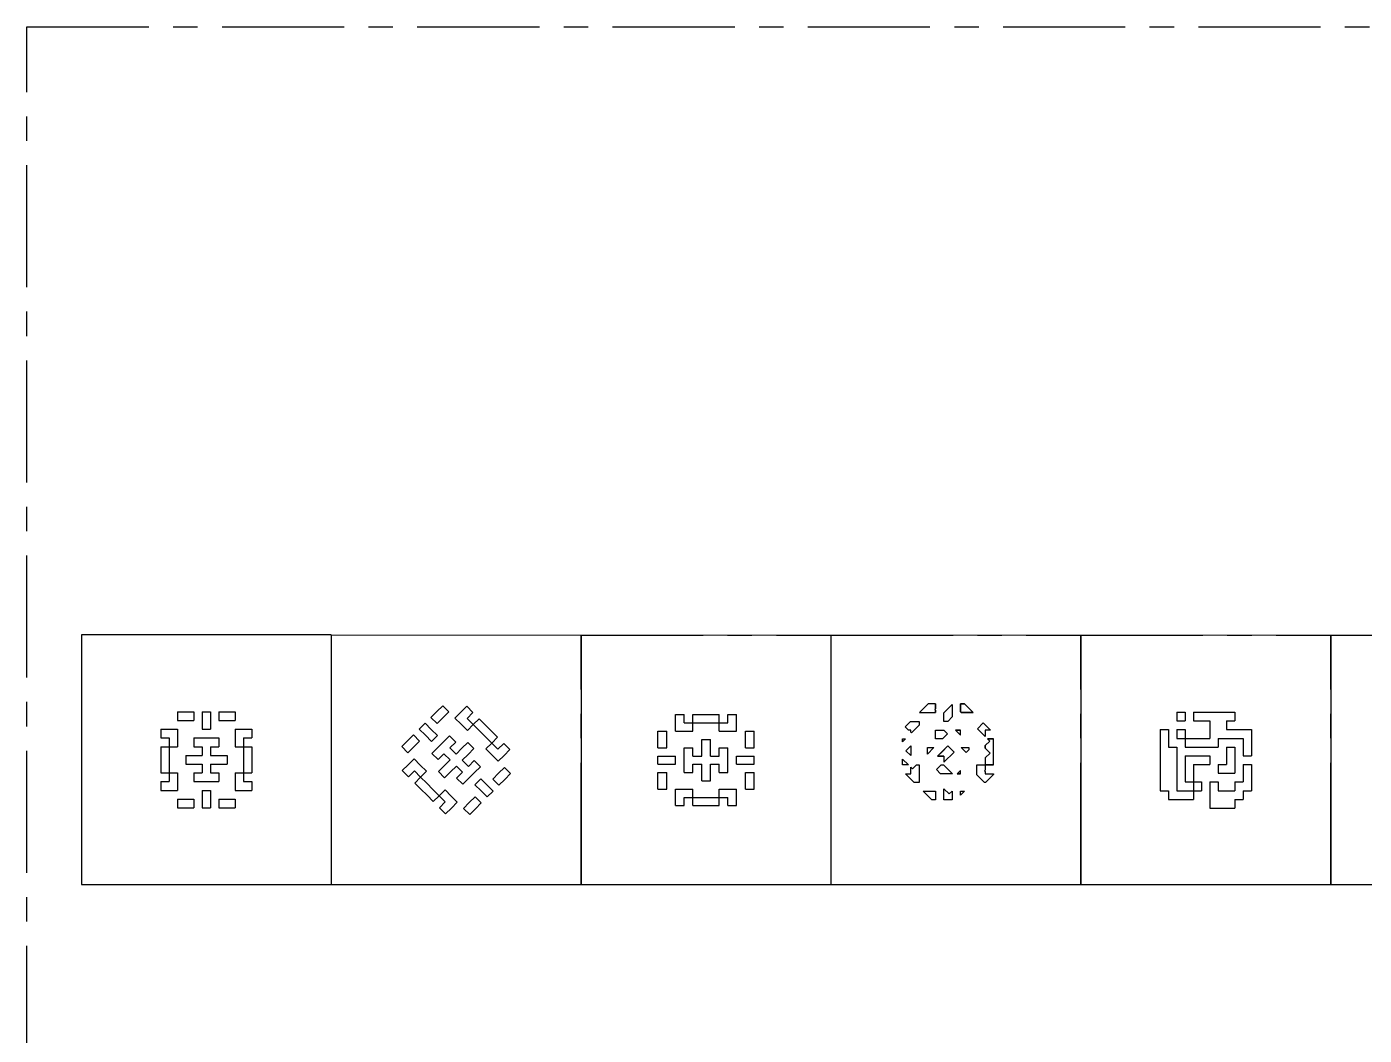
# Model space of a CAD drawing. Header units: millimetres. Extents: x -148 to 148, y -105 to 105.
# Drawn here: x -148.5 to -9.3, y 0 to 105 of the extents above; entities that cross this region are included whole.
import ezdxf

# ---------------------------------------------------------------- set-up
doc = ezdxf.new("R2010")
doc.units = ezdxf.units.MM
doc.linetypes.add('CENTERX2', pattern=[20.32, 12.7, -2.54, 2.54, -2.54])

msp = doc.modelspace()

# ---------------------------------------------------------------- linework, layer by layer
at = {"color": 7, "linetype": 'CENTERX2'}
for p, q in [((-148.5, -105), (-148.5, 105)), ((-148.5, 105), (148.5, 105)), ((-90.82, 41.64), (-64.82, 41.64)), ((-90.82, 15.68), (-90.82, 41.64)), ((-64.82, 41.64), (-38.82, 41.64)), ((-38.82, 41.64), (-12.82, 41.64)), ((-38.82, 15.68), (-38.82, 41.64)), ((-12.82, 41.64), (13.18, 41.64)), ((-12.82, 15.68), (-12.82, 41.64)), ((-64.82, 15.68), (-38.82, 15.68))]:
    msp.add_line(p, q, dxfattribs=at)
at = {"color": 7, "linetype": 'Continuous'}
for p, q in [((-124.92, 41.68), (-142.82, 41.68)), ((-142.82, 41.68), (-142.82, 15.68)), ((-116.82, 41.68), (-142.82, 41.68)), ((-116.82, 41.68), (137.5, 41.64)), ((-116.82, 41.68), (-116.82, 15.68)), ((-90.82, 41.68), (-90.82, 15.68)), ((-64.82, 41.68), (-64.82, 15.68)), ((-38.82, 41.68), (-38.82, 15.68)), ((-12.82, 41.68), (-12.82, 15.68)), ((-132.83, 33.68), (-132.83, 32.77)), ((-132.83, 33.68), (-131.97, 33.68)), ((-131.97, 33.68), (-131.11, 33.68)), ((-131.11, 33.68), (-131.11, 32.77)), ((-130.25, 33.68), (-129.39, 33.68)), ((-130.25, 33.68), (-130.25, 32.77)), ((-129.39, 33.68), (-129.39, 32.77)), ((-128.53, 33.68), (-128.53, 32.77)), ((-128.53, 33.68), (-127.67, 33.68)), ((-127.67, 33.68), (-126.8, 33.68)), ((-126.8, 33.68), (-126.8, 32.77)), ((-106.44, 33.1), (-105.83, 33.7)), ((-105.83, 33.7), (-105.22, 34.31)), ((-105.22, 34.31), (-104.58, 33.67)), ((-105.19, 33.06), (-104.58, 33.67)), ((-103.94, 33.03), (-103.33, 33.64)), ((-103.33, 33.64), (-102.72, 34.25)), ((-102.72, 34.25), (-102.08, 33.6)), ((-102.69, 32.99), (-102.08, 33.6)), ((-54.71, 34.5), (-55.62, 33.59)), ((-55.62, 33.59), (-54.71, 34.5)), ((-55.62, 33.59), (-54.33, 33.59)), ((-53.93, 34.5), (-54.71, 34.5)), ((-54.33, 33.59), (-53.93, 33.59)), ((-53.93, 34), (-54.01, 33.92)), ((-54.01, 33.92), (-53.93, 34)), ((-53.93, 33.84), (-54.01, 33.92)), ((-53.93, 34), (-53.93, 34.5)), ((-53.93, 34.5), (-53.93, 34)), ((-53.93, 33.59), (-53.93, 33.84)), ((-53.93, 33.84), (-53.93, 33.59)), ((-53.07, 33.57), (-52.21, 34.43)), ((-53.07, 33.57), (-52.21, 34.43)), ((-53.07, 32.68), (-53.07, 33.57)), ((-53.07, 32.68), (-53.07, 33.57)), ((-52.21, 34.43), (-52.21, 33.15)), ((-51.35, 34.5), (-51.35, 33.69)), ((-50.94, 34.5), (-51.35, 34.5)), ((-51.35, 34.5), (-50.94, 34.5)), ((-51.35, 33.69), (-51.35, 34.5)), ((-51.35, 33.69), (-51.25, 33.59)), ((-50.04, 33.59), (-51.25, 33.59)), ((-51.25, 33.59), (-50.04, 33.59)), ((-50.04, 33.59), (-50.94, 34.5)), ((-28.83, 33.64), (-28.83, 32.73)), ((-28.83, 33.64), (-27.97, 33.64)), ((-27.97, 33.64), (-27.97, 32.73)), ((-27.11, 33.64), (-27.11, 32.73)), ((-27.11, 33.64), (-26.25, 33.64)), ((-26.25, 33.64), (-25.39, 33.64)), ((-25.39, 33.64), (-24.53, 33.64)), ((-24.53, 33.64), (-23.67, 33.64)), ((-23.67, 33.64), (-22.8, 33.64)), ((-22.8, 33.64), (-22.8, 32.73)), ((-132.83, 32.77), (-131.97, 32.77)), ((-131.97, 32.77), (-131.11, 32.77)), ((-130.25, 32.77), (-130.25, 31.86)), ((-129.39, 32.77), (-129.39, 31.86)), ((-128.53, 32.77), (-127.67, 32.77)), ((-127.67, 32.77), (-126.8, 32.77)), ((-107.66, 31.88), (-107.05, 32.49)), ((-107.05, 32.49), (-106.41, 31.84)), ((-106.44, 33.1), (-105.8, 32.45)), ((-105.8, 32.45), (-105.19, 33.06)), ((-103.94, 33.03), (-103.29, 32.39)), ((-103.29, 32.39), (-102.65, 31.74)), ((-102.69, 32.99), (-102.04, 32.35)), ((-102.65, 31.74), (-102.04, 32.35)), ((-102.04, 32.35), (-101.43, 32.96)), ((-102.04, 32.35), (-101.4, 31.71)), ((-101.43, 32.96), (-100.79, 32.32)), ((-100.79, 32.32), (-100.15, 31.67)), ((-81, 32.52), (-81, 33.38)), ((-81, 33.38), (-80.09, 33.38)), ((-81, 31.66), (-81, 32.52)), ((-80.09, 32.52), (-80.09, 33.38)), ((-80.09, 32.52), (-79.18, 32.52)), ((-79.18, 32.52), (-79.18, 33.38)), ((-79.18, 33.38), (-78.27, 33.38)), ((-79.18, 32.52), (-78.27, 32.52)), ((-79.18, 31.66), (-79.18, 32.52)), ((-78.27, 33.38), (-77.36, 33.38)), ((-78.27, 32.52), (-77.36, 32.52)), ((-77.36, 33.38), (-76.45, 33.38)), ((-77.36, 32.52), (-76.45, 32.52)), ((-76.45, 32.52), (-76.45, 33.38)), ((-76.45, 32.52), (-75.55, 32.52)), ((-76.45, 31.66), (-76.45, 32.52)), ((-75.55, 32.52), (-75.55, 33.38)), ((-75.55, 33.38), (-74.64, 33.38)), ((-74.64, 32.52), (-74.64, 33.38)), ((-74.64, 31.66), (-74.64, 32.52)), ((-57.09, 32.12), (-56.53, 32.68)), ((-57.09, 32.12), (-56.53, 32.68)), ((-57.09, 32.12), (-56.53, 32.68)), ((-56.74, 31.77), (-57.09, 32.12)), ((-56.53, 32.68), (-55.65, 32.68)), ((-55.65, 32.27), (-56.44, 31.48)), ((-55.65, 32.68), (-55.65, 32.27)), ((-55.65, 32.68), (-55.65, 32.27)), ((-52.67, 32.68), (-53.07, 32.68)), ((-52.21, 33.15), (-52.67, 32.68)), ((-52.21, 33.15), (-52.67, 32.68)), ((-49.58, 31.92), (-48.97, 32.53)), ((-49.58, 31.92), (-48.97, 32.53)), ((-48.97, 32.53), (-48.22, 31.77)), ((-48.97, 32.53), (-48.22, 31.77)), ((-28.83, 32.73), (-27.97, 32.73)), ((-27.11, 32.73), (-26.25, 32.73)), ((-26.25, 32.73), (-25.39, 32.73)), ((-25.39, 32.73), (-25.39, 31.82)), ((-23.67, 32.73), (-23.67, 31.82)), ((-23.67, 32.73), (-22.8, 32.73)), ((-134.55, 31.86), (-133.69, 31.86)), ((-134.55, 31.86), (-134.55, 30.95)), ((-134.55, 30.95), (-133.69, 30.95)), ((-133.69, 31.86), (-132.83, 31.86)), ((-133.69, 30.95), (-133.69, 30.04)), ((-132.83, 31.86), (-132.83, 30.95)), ((-132.83, 30.95), (-132.83, 30.04)), ((-131.1, 30.95), (-131.1, 30.04)), ((-131.1, 30.95), (-130.24, 30.95)), ((-130.25, 31.86), (-129.39, 31.86)), ((-130.24, 30.95), (-129.38, 30.95)), ((-129.38, 30.95), (-128.52, 30.95)), ((-128.52, 30.95), (-128.52, 30.04)), ((-126.8, 31.86), (-126.8, 30.95)), ((-126.8, 31.86), (-125.94, 31.86)), ((-126.8, 30.95), (-126.8, 30.04)), ((-125.94, 31.86), (-125.08, 31.86)), ((-125.94, 30.95), (-125.94, 30.04)), ((-125.94, 30.95), (-125.08, 30.95)), ((-125.08, 31.86), (-125.08, 30.95)), ((-109.48, 30.05), (-108.88, 30.66)), ((-108.88, 30.66), (-108.27, 31.27)), ((-108.27, 31.27), (-107.62, 30.63)), ((-108.23, 30.02), (-107.62, 30.63)), ((-107.66, 31.88), (-107.01, 31.24)), ((-107.01, 31.24), (-106.37, 30.59)), ((-106.41, 31.84), (-105.76, 31.2)), ((-106.37, 30.59), (-105.76, 31.2)), ((-105.12, 30.56), (-104.51, 31.17)), ((-104.51, 31.17), (-103.87, 30.52)), ((-101.4, 31.71), (-100.76, 31.07)), ((-100.76, 31.07), (-100.11, 30.42)), ((-100.15, 31.67), (-99.51, 31.03)), ((-100.11, 30.42), (-99.51, 31.03)), ((-82.82, 30.79), (-82.82, 31.66)), ((-82.82, 31.66), (-81.91, 31.66)), ((-82.82, 29.93), (-82.82, 30.79)), ((-81.91, 30.79), (-81.91, 31.66)), ((-81.91, 29.93), (-81.91, 30.79)), ((-81, 31.66), (-80.09, 31.66)), ((-80.09, 31.66), (-79.18, 31.66)), ((-78.27, 29.93), (-78.27, 30.79)), ((-78.27, 30.79), (-77.36, 30.79)), ((-77.36, 29.93), (-77.36, 30.79)), ((-76.45, 31.66), (-75.55, 31.66)), ((-75.55, 31.66), (-74.64, 31.66)), ((-73.73, 30.79), (-73.73, 31.66)), ((-73.73, 31.66), (-72.82, 31.66)), ((-73.73, 29.93), (-73.73, 30.79)), ((-72.82, 30.79), (-72.82, 31.66)), ((-72.82, 29.93), (-72.82, 30.79)), ((-57.37, 30.55), (-57.37, 30.86)), ((-57.06, 30.86), (-57.37, 30.55)), ((-57.37, 30.86), (-57.06, 30.86)), ((-57.37, 30.86), (-57.06, 30.86)), ((-57.37, 30.55), (-57.37, 30.86)), ((-56.51, 31.77), (-56.74, 31.77)), ((-56.51, 31.77), (-56.74, 31.77)), ((-56.51, 31.55), (-56.51, 31.77)), ((-56.44, 31.48), (-56.51, 31.55)), ((-56.44, 31.48), (-56.51, 31.55)), ((-53.93, 31.77), (-53.09, 31.77)), ((-53.93, 31.77), (-53.09, 31.77)), ((-53.93, 30.86), (-53.93, 31.77)), ((-53.93, 30.86), (-53.93, 31.77)), ((-53.2, 30.86), (-53.93, 30.86)), ((-52.69, 31.38), (-53.2, 30.86)), ((-52.69, 31.38), (-53.2, 30.86)), ((-53.09, 31.77), (-52.69, 31.38)), ((-51.35, 31.25), (-51.87, 31.77)), ((-51.35, 31.77), (-51.87, 31.77)), ((-51.87, 31.77), (-51.35, 31.25)), ((-51.87, 31.77), (-51.35, 31.77)), ((-51.35, 31.25), (-51.35, 31.77)), ((-48.76, 31.11), (-49.58, 31.92)), ((-48.22, 31.77), (-48.76, 31.77)), ((-48.76, 31.77), (-48.76, 31.11)), ((-48.76, 31.77), (-48.76, 31.11)), ((-48.29, 30.63), (-48.76, 30.16)), ((-48.06, 30.86), (-48.52, 30.86)), ((-48.29, 30.63), (-48.52, 30.86)), ((-48.52, 30.86), (-47.9, 30.86)), ((-48.52, 30.86), (-48.29, 30.63)), ((-47.9, 30.86), (-48.06, 30.86)), ((-47.9, 28.14), (-47.9, 30.86)), ((-30.55, 31.82), (-29.69, 31.82)), ((-30.55, 31.82), (-30.55, 30.91)), ((-30.55, 30.91), (-30.55, 30.01)), ((-29.69, 31.82), (-29.69, 30.91)), ((-29.69, 30.91), (-29.69, 30.01)), ((-28.83, 31.82), (-27.97, 31.82)), ((-28.83, 31.82), (-28.83, 30.91)), ((-28.83, 30.91), (-27.97, 30.91)), ((-27.97, 31.82), (-27.97, 30.91)), ((-27.97, 30.91), (-27.11, 30.91)), ((-27.97, 30.91), (-27.97, 30.01)), ((-27.11, 30.91), (-26.25, 30.91)), ((-26.25, 30.91), (-25.39, 30.91)), ((-25.39, 31.82), (-25.39, 30.91)), ((-24.53, 30.91), (-23.67, 30.91)), ((-24.53, 30.91), (-24.53, 30.01)), ((-23.67, 31.82), (-22.8, 31.82)), ((-23.67, 30.91), (-22.8, 30.91)), ((-22.8, 31.82), (-21.94, 31.82)), ((-22.8, 30.91), (-21.94, 30.91)), ((-21.94, 31.82), (-21.08, 31.82)), ((-21.94, 30.91), (-21.94, 30.01)), ((-21.08, 31.82), (-21.08, 30.91)), ((-21.08, 30.91), (-21.08, 30.01)), ((-134.55, 30.04), (-133.69, 30.04)), ((-134.55, 30.04), (-134.55, 29.13)), ((-133.69, 30.04), (-133.69, 29.13)), ((-133.69, 30.04), (-132.83, 30.04)), ((-131.1, 30.04), (-130.24, 30.04)), ((-130.24, 30.04), (-130.24, 29.13)), ((-129.38, 30.04), (-128.52, 30.04)), ((-129.38, 30.04), (-129.38, 29.13)), ((-126.8, 30.04), (-125.94, 30.04)), ((-125.94, 30.04), (-125.08, 30.04)), ((-125.94, 30.04), (-125.94, 29.13)), ((-125.08, 30.04), (-125.08, 29.13)), ((-109.48, 30.05), (-108.84, 29.41)), ((-108.84, 29.41), (-108.23, 30.02)), ((-106.34, 29.34), (-105.73, 29.95)), ((-106.34, 29.34), (-105.7, 28.7)), ((-105.73, 29.95), (-105.12, 30.56)), ((-105.7, 28.7), (-105.09, 29.31)), ((-105.09, 29.31), (-104.44, 28.66)), ((-104.48, 29.92), (-103.87, 30.52)), ((-104.48, 29.92), (-103.83, 29.27)), ((-103.83, 29.27), (-103.23, 29.88)), ((-103.23, 29.88), (-102.62, 30.49)), ((-103.19, 28.63), (-102.58, 29.24)), ((-102.62, 30.49), (-101.97, 29.85)), ((-102.58, 29.24), (-101.97, 29.85)), ((-100.72, 29.81), (-100.11, 30.42)), ((-100.72, 29.81), (-100.08, 29.17)), ((-100.11, 30.42), (-99.47, 29.78)), ((-99.47, 29.78), (-98.86, 30.39)), ((-98.86, 30.39), (-98.22, 29.75)), ((-98.83, 29.14), (-98.22, 29.75)), ((-82.82, 29.93), (-81.91, 29.93)), ((-80.09, 29.93), (-79.18, 29.93)), ((-80.09, 29.07), (-80.09, 29.93)), ((-79.18, 29.07), (-79.18, 29.93)), ((-78.27, 29.07), (-78.27, 29.93)), ((-77.36, 29.07), (-77.36, 29.93)), ((-76.45, 29.93), (-75.55, 29.93)), ((-76.45, 29.07), (-76.45, 29.93)), ((-75.55, 29.07), (-75.55, 29.93)), ((-73.73, 29.93), (-72.82, 29.93)), ((-57.02, 29.62), (-56.51, 30.13)), ((-57.02, 29.62), (-56.53, 30.11)), ((-56.51, 29.11), (-57.02, 29.62)), ((-56.51, 30.13), (-56.51, 29.11)), ((-56.51, 30.13), (-56.51, 29.11)), ((-54.79, 29.28), (-54.79, 29.96)), ((-54.79, 29.96), (-54.11, 29.96)), ((-54.11, 29.96), (-54.79, 29.28)), ((-54.79, 29.96), (-54.11, 29.96)), ((-54.79, 29.28), (-54.79, 29.96)), ((-53.74, 29.05), (-52.66, 30.13)), ((-53.26, 29.52), (-53.74, 29.05)), ((-52.66, 30.13), (-53.26, 29.52)), ((-52.01, 29.48), (-53.07, 28.42)), ((-53.07, 28.42), (-52.01, 29.48)), ((-52.01, 29.48), (-52.66, 30.13)), ((-50.76, 29.45), (-51.27, 29.96)), ((-51.27, 29.96), (-50.49, 29.96)), ((-51.27, 29.96), (-50.49, 29.96)), ((-51.27, 29.96), (-50.49, 29.96)), ((-50.49, 29.73), (-50.76, 29.45)), ((-50.49, 29.73), (-50.76, 29.45)), ((-50.49, 29.96), (-50.49, 29.73)), ((-48.76, 30.16), (-48.76, 29.89)), ((-48.76, 29.89), (-48.76, 30.16)), ((-48.76, 29.89), (-48.26, 29.38)), ((-48.26, 29.38), (-48.76, 28.87)), ((-48.76, 28.87), (-48.26, 29.38)), ((-30.55, 30.01), (-30.55, 29.1)), ((-29.69, 30.01), (-28.83, 30.01)), ((-28.83, 30.01), (-28.83, 29.1)), ((-27.97, 30.01), (-27.11, 30.01)), ((-27.11, 30.01), (-26.25, 30.01)), ((-26.25, 30.01), (-25.39, 30.01)), ((-25.39, 30.01), (-24.53, 30.01)), ((-23.67, 30.01), (-22.8, 30.01)), ((-23.67, 30.01), (-23.67, 29.1)), ((-22.8, 30.01), (-22.8, 29.1)), ((-21.94, 30.01), (-21.94, 29.1)), ((-21.08, 30.01), (-21.08, 29.1)), ((-134.55, 29.13), (-134.55, 28.23)), ((-134.55, 28.23), (-134.55, 27.32)), ((-133.69, 29.13), (-133.69, 28.23)), ((-133.69, 28.23), (-133.69, 27.32)), ((-131.96, 29.13), (-131.1, 29.13)), ((-131.96, 29.13), (-131.96, 28.23)), ((-131.96, 28.23), (-131.1, 28.23)), ((-131.1, 29.13), (-130.24, 29.13)), ((-131.1, 28.23), (-130.24, 28.23)), ((-130.24, 28.23), (-130.24, 27.32)), ((-129.38, 29.13), (-128.52, 29.13)), ((-129.38, 28.23), (-128.52, 28.23)), ((-129.38, 28.23), (-129.38, 27.32)), ((-128.52, 29.13), (-127.66, 29.13)), ((-128.52, 28.23), (-127.66, 28.23)), ((-127.66, 29.13), (-127.66, 28.23)), ((-125.94, 29.13), (-125.94, 28.23)), ((-125.94, 28.23), (-125.94, 27.32)), ((-125.09, 29.13), (-125.08, 29.13)), ((-125.09, 29.13), (-125.08, 29.13)), ((-125.08, 29.13), (-125.08, 28.23)), ((-125.08, 28.23), (-125.08, 27.32)), ((-109.42, 27.55), (-108.81, 28.16)), ((-108.81, 28.16), (-108.2, 28.77)), ((-108.2, 28.77), (-107.56, 28.12)), ((-107.56, 28.12), (-106.91, 27.48)), ((-105.66, 27.45), (-105.05, 28.06)), ((-105.05, 28.06), (-104.44, 28.66)), ((-104.41, 27.41), (-103.8, 28.02)), ((-103.8, 28.02), (-103.16, 27.38)), ((-103.19, 28.63), (-102.55, 27.99)), ((-102.55, 27.99), (-101.94, 28.6)), ((-101.94, 28.6), (-101.3, 27.95)), ((-101.91, 27.34), (-101.3, 27.95)), ((-100.08, 29.17), (-99.44, 28.53)), ((-99.44, 28.53), (-98.83, 29.14)), ((-99.4, 27.28), (-98.79, 27.89)), ((-98.79, 27.89), (-98.15, 27.24)), ((-82.82, 28.21), (-82.82, 29.07)), ((-82.82, 29.07), (-81.91, 29.07)), ((-82.82, 28.21), (-81.91, 28.21)), ((-81.91, 29.07), (-81, 29.07)), ((-81.91, 28.21), (-81, 28.21)), ((-81, 28.21), (-81, 29.07)), ((-80.09, 28.21), (-80.09, 29.07)), ((-80.09, 27.35), (-80.09, 28.21)), ((-79.18, 29.07), (-78.27, 29.07)), ((-79.18, 28.21), (-78.27, 28.21)), ((-79.18, 27.35), (-79.18, 28.21)), ((-78.27, 27.35), (-78.27, 28.21)), ((-77.36, 29.07), (-76.45, 29.07)), ((-77.36, 28.21), (-76.45, 28.21)), ((-77.36, 27.35), (-77.36, 28.21)), ((-76.45, 27.35), (-76.45, 28.21)), ((-75.55, 28.21), (-75.55, 29.07)), ((-75.55, 27.35), (-75.55, 28.21)), ((-74.64, 29.07), (-73.73, 29.07)), ((-74.64, 28.21), (-74.64, 29.07)), ((-74.64, 28.21), (-73.73, 28.21)), ((-73.73, 29.07), (-72.82, 29.07)), ((-73.73, 28.21), (-72.82, 28.21)), ((-72.82, 28.21), (-72.82, 29.07)), ((-57.37, 28.14), (-57.37, 28.76)), ((-57.37, 28.76), (-56.75, 28.14)), ((-57.37, 28.76), (-56.75, 28.14)), ((-57.37, 28.14), (-57.37, 28.76)), ((-56.75, 28.14), (-57.37, 28.14)), ((-56.51, 27.23), (-56.51, 27.9)), ((-56.51, 27.9), (-56.34, 27.73)), ((-56.51, 27.9), (-56.34, 27.73)), ((-56.51, 27.9), (-56.34, 27.73)), ((-56.34, 27.73), (-55.93, 28.14)), ((-55.93, 28.14), (-55.65, 28.14)), ((-55.93, 28.14), (-55.65, 28.14)), ((-55.65, 28.14), (-55.65, 26.32)), ((-53.84, 27.66), (-53.36, 28.14)), ((-53.84, 27.66), (-53.36, 28.14)), ((-53.74, 29.05), (-53.07, 29.05)), ((-53.07, 29.05), (-53.74, 29.05)), ((-53.36, 28.14), (-53.1, 28.14)), ((-53.36, 28.14), (-53.1, 28.14)), ((-53.1, 28.14), (-52.19, 27.23)), ((-53.07, 29.05), (-53.07, 28.42)), ((-49.63, 27.1), (-49.63, 28.14)), ((-49.63, 27.1), (-49.63, 28.14)), ((-49.63, 28.14), (-48.76, 28.14)), ((-49.63, 28.14), (-49.45, 28.14)), ((-49.45, 28.14), (-48.76, 28.14)), ((-48.76, 28.87), (-48.76, 28.14)), ((-48.76, 28.14), (-48.76, 27.59)), ((-47.9, 28.14), (-48.76, 28.14)), ((-48.76, 28.14), (-47.9, 28.14)), ((-30.55, 29.1), (-30.55, 28.19)), ((-30.55, 28.19), (-30.55, 27.28)), ((-28.83, 29.1), (-28.83, 28.19)), ((-28.83, 28.19), (-28.83, 27.28)), ((-27.97, 29.1), (-27.97, 28.19)), ((-27.97, 29.1), (-27.11, 29.1)), ((-27.97, 28.19), (-27.97, 27.28)), ((-27.11, 29.1), (-26.25, 29.1)), ((-27.11, 28.19), (-27.11, 27.28)), ((-27.11, 28.19), (-26.25, 28.19)), ((-26.25, 29.1), (-25.39, 29.1)), ((-26.25, 28.19), (-25.39, 28.19)), ((-25.39, 29.1), (-25.39, 28.19)), ((-24.53, 28.19), (-23.67, 28.19)), ((-24.53, 28.19), (-24.53, 27.28)), ((-23.67, 29.1), (-23.67, 28.19)), ((-22.8, 29.1), (-22.8, 28.19)), ((-22.8, 28.19), (-22.8, 27.28)), ((-21.94, 29.1), (-21.08, 29.1)), ((-21.94, 28.19), (-21.08, 28.19)), ((-21.94, 28.19), (-21.94, 27.28)), ((-21.08, 28.19), (-21.08, 27.28)), ((-134.55, 27.32), (-133.69, 27.32)), ((-133.69, 27.32), (-133.69, 26.41)), ((-133.69, 27.32), (-132.83, 27.32)), ((-132.83, 27.32), (-132.83, 26.41)), ((-131.1, 27.32), (-130.24, 27.32)), ((-131.1, 27.32), (-131.1, 26.41)), ((-129.38, 27.32), (-128.52, 27.32)), ((-128.52, 27.32), (-128.52, 26.41)), ((-126.8, 27.32), (-126.8, 26.41)), ((-126.8, 27.32), (-125.94, 27.32)), ((-125.94, 27.32), (-125.94, 26.41)), ((-125.94, 27.32), (-125.08, 27.32)), ((-109.42, 27.55), (-108.77, 26.91)), ((-108.77, 26.91), (-108.16, 27.52)), ((-108.16, 27.52), (-107.52, 26.87)), ((-108.13, 26.26), (-107.52, 26.87)), ((-107.52, 26.87), (-106.91, 27.48)), ((-107.52, 26.87), (-106.88, 26.23)), ((-105.66, 27.45), (-105.02, 26.8)), ((-105.02, 26.8), (-104.41, 27.41)), ((-103.77, 26.77), (-103.16, 27.38)), ((-103.77, 26.77), (-103.12, 26.13)), ((-103.12, 26.13), (-102.52, 26.74)), ((-102.52, 26.74), (-101.91, 27.34)), ((-101.87, 26.09), (-101.26, 26.7)), ((-101.26, 26.7), (-100.62, 26.06)), ((-100.01, 26.67), (-99.4, 27.28)), ((-100.01, 26.67), (-99.37, 26.03)), ((-99.37, 26.03), (-98.76, 26.63)), ((-98.76, 26.63), (-98.15, 27.24)), ((-82.82, 26.49), (-82.82, 27.35)), ((-82.82, 27.35), (-81.91, 27.35)), ((-82.82, 25.63), (-82.82, 26.49)), ((-81.91, 26.49), (-81.91, 27.35)), ((-81.91, 25.63), (-81.91, 26.49)), ((-80.09, 27.35), (-79.18, 27.35)), ((-78.27, 26.49), (-78.27, 27.35)), ((-78.27, 26.49), (-77.36, 26.49)), ((-77.36, 26.49), (-77.36, 27.35)), ((-76.45, 27.35), (-75.55, 27.35)), ((-73.73, 26.49), (-73.73, 27.35)), ((-73.73, 27.35), (-72.82, 27.35)), ((-73.73, 25.63), (-73.73, 26.49)), ((-72.82, 26.49), (-72.82, 27.35)), ((-72.82, 25.63), (-72.82, 26.49)), ((-56.15, 26.32), (-57.06, 27.23)), ((-57.06, 27.23), (-56.51, 27.23)), ((-57.06, 27.23), (-56.51, 27.23)), ((-53.41, 27.23), (-53.84, 27.66)), ((-52.19, 27.23), (-53.41, 27.23)), ((-52.19, 27.23), (-53.41, 27.23)), ((-51.7, 27.23), (-51.35, 27.58)), ((-51.35, 27.58), (-51.7, 27.23)), ((-51.35, 27.23), (-51.7, 27.23)), ((-51.7, 27.23), (-51.35, 27.23)), ((-51.35, 27.23), (-51.35, 27.58)), ((-48.85, 26.32), (-49.63, 27.1)), ((-48.76, 27.59), (-48.83, 27.52)), ((-48.76, 27.59), (-48.83, 27.52)), ((-48.83, 27.52), (-48.76, 27.45)), ((-48.76, 27.45), (-48.76, 27.23)), ((-48.76, 27.45), (-48.76, 27.23)), ((-48.76, 27.23), (-47.9, 27.23)), ((-47.9, 27.16), (-48.75, 26.32)), ((-47.9, 27.23), (-47.9, 27.16)), ((-47.9, 27.23), (-47.9, 27.16)), ((-30.55, 27.28), (-30.55, 26.37)), ((-28.83, 27.28), (-28.83, 26.37)), ((-27.97, 27.28), (-27.97, 26.37)), ((-27.11, 27.28), (-27.11, 26.37)), ((-24.53, 27.28), (-23.67, 27.28)), ((-23.67, 27.28), (-22.8, 27.28)), ((-21.94, 27.28), (-21.94, 26.37)), ((-21.08, 27.28), (-21.08, 26.37)), ((-134.55, 26.41), (-133.69, 26.41)), ((-134.55, 26.41), (-134.55, 25.5)), ((-134.55, 25.5), (-133.69, 25.5)), ((-133.69, 25.5), (-132.83, 25.5)), ((-132.83, 26.41), (-132.83, 25.5)), ((-131.1, 26.41), (-130.24, 26.41)), ((-130.25, 25.5), (-130.25, 24.59)), ((-130.25, 25.5), (-129.39, 25.5)), ((-130.24, 26.41), (-129.38, 26.41)), ((-129.39, 25.5), (-129.39, 24.59)), ((-129.38, 26.41), (-128.52, 26.41)), ((-126.8, 26.41), (-126.8, 25.5)), ((-126.8, 25.5), (-125.94, 25.5)), ((-125.94, 26.41), (-125.08, 26.41)), ((-125.94, 25.5), (-125.08, 25.5)), ((-125.08, 26.41), (-125.08, 25.5)), ((-108.13, 26.26), (-107.49, 25.62)), ((-107.49, 25.62), (-106.84, 24.98)), ((-106.88, 26.23), (-106.24, 25.59)), ((-106.24, 25.59), (-105.59, 24.94)), ((-105.59, 24.94), (-104.98, 25.55)), ((-104.98, 25.55), (-104.34, 24.91)), ((-101.87, 26.09), (-101.23, 25.45)), ((-101.23, 25.45), (-100.59, 24.81)), ((-100.62, 26.06), (-99.98, 25.42)), ((-100.59, 24.81), (-99.98, 25.42)), ((-82.82, 25.63), (-81.91, 25.63)), ((-81, 25.63), (-80.09, 25.63)), ((-81, 24.77), (-81, 25.63)), ((-80.09, 25.63), (-79.18, 25.63)), ((-79.18, 24.77), (-79.18, 25.63)), ((-76.45, 24.77), (-76.45, 25.63)), ((-76.45, 25.63), (-75.55, 25.63)), ((-75.55, 25.63), (-74.64, 25.63)), ((-74.64, 24.77), (-74.64, 25.63)), ((-73.73, 25.63), (-72.82, 25.63)), ((-55.65, 26.32), (-56.15, 26.32)), ((-55.65, 26.32), (-56.15, 26.32)), ((-54.33, 24.5), (-55.24, 25.41)), ((-55.24, 25.41), (-54.03, 25.41)), ((-55.24, 25.41), (-53.93, 25.41)), ((-55.24, 25.41), (-53.93, 25.41)), ((-54.03, 25.41), (-53.93, 25.41)), ((-53.93, 25.41), (-53.93, 25.31)), ((-53.93, 25.31), (-53.93, 24.5)), ((-53.07, 25.67), (-52.52, 25.12)), ((-53.07, 24.5), (-53.07, 25.67)), ((-53.07, 25.67), (-52.52, 25.12)), ((-53.07, 24.5), (-53.07, 25.67)), ((-52.52, 25.12), (-52.21, 25.43)), ((-52.21, 25.43), (-52.21, 24.5)), ((-52.21, 25.43), (-52.21, 24.5)), ((-51.35, 25.01), (-51.35, 25.41)), ((-51.35, 25.01), (-51.35, 25.41)), ((-51.35, 25.41), (-50.94, 25.41)), ((-51.35, 25.41), (-50.94, 25.41)), ((-50.94, 25.41), (-51.35, 25.01)), ((-48.75, 26.32), (-48.85, 26.32)), ((-48.75, 26.32), (-48.85, 26.32)), ((-30.55, 26.37), (-30.55, 25.46)), ((-30.55, 25.46), (-29.69, 25.46)), ((-29.69, 25.46), (-29.69, 24.55)), ((-28.83, 26.37), (-28.83, 25.46)), ((-28.83, 25.46), (-27.97, 25.46)), ((-27.97, 26.37), (-27.11, 26.37)), ((-27.97, 25.46), (-27.11, 25.46)), ((-27.11, 26.37), (-26.25, 26.37)), ((-27.11, 26.37), (-27.11, 25.46)), ((-27.11, 25.46), (-26.25, 25.46)), ((-27.11, 25.46), (-27.11, 24.55)), ((-26.25, 26.37), (-26.25, 25.46)), ((-25.39, 26.37), (-24.53, 26.37)), ((-25.39, 26.37), (-25.39, 25.46)), ((-25.39, 25.46), (-25.39, 24.55)), ((-24.53, 26.37), (-24.53, 25.46)), ((-24.53, 25.46), (-23.67, 25.46)), ((-23.67, 25.46), (-22.8, 25.46)), ((-22.8, 26.37), (-22.8, 25.46)), ((-22.8, 26.37), (-21.94, 26.37)), ((-21.94, 25.46), (-21.94, 24.55)), ((-21.94, 25.46), (-21.08, 25.46)), ((-21.08, 26.37), (-21.08, 25.46)), ((-132.83, 24.59), (-132.83, 23.68)), ((-132.83, 24.59), (-131.97, 24.59)), ((-132.83, 23.68), (-131.97, 23.68)), ((-131.97, 24.59), (-131.11, 24.59)), ((-131.97, 23.68), (-131.11, 23.68)), ((-131.11, 24.59), (-131.11, 23.68)), ((-130.25, 24.59), (-130.25, 23.68)), ((-130.25, 23.68), (-129.39, 23.68)), ((-129.39, 24.59), (-129.39, 23.68)), ((-128.53, 24.59), (-127.67, 24.59)), ((-128.53, 24.59), (-128.53, 23.68)), ((-128.53, 23.68), (-127.67, 23.68)), ((-127.67, 24.59), (-126.8, 24.59)), ((-127.67, 23.68), (-126.8, 23.68)), ((-126.8, 24.59), (-126.8, 23.68)), ((-106.84, 24.98), (-106.2, 24.34)), ((-106.2, 24.34), (-105.59, 24.94)), ((-105.59, 24.94), (-104.95, 24.3)), ((-105.56, 23.69), (-104.95, 24.3)), ((-105.56, 23.69), (-104.92, 23.05)), ((-104.34, 24.91), (-103.7, 24.27)), ((-104.31, 23.66), (-103.7, 24.27)), ((-103.06, 23.62), (-102.45, 24.23)), ((-102.45, 24.23), (-101.84, 24.84)), ((-101.84, 24.84), (-101.2, 24.2)), ((-101.8, 23.59), (-101.2, 24.2)), ((-81, 23.91), (-81, 24.77)), ((-81, 23.91), (-80.09, 23.91)), ((-80.09, 24.77), (-79.18, 24.77)), ((-80.09, 23.91), (-80.09, 24.77)), ((-79.18, 23.91), (-79.18, 24.77)), ((-79.18, 24.77), (-78.27, 24.77)), ((-79.18, 23.91), (-78.27, 23.91)), ((-78.27, 24.77), (-77.36, 24.77)), ((-78.27, 23.91), (-77.36, 23.91)), ((-77.36, 24.77), (-76.45, 24.77)), ((-77.36, 23.91), (-76.45, 23.91)), ((-76.45, 24.77), (-75.55, 24.77)), ((-76.45, 23.91), (-76.45, 24.77)), ((-75.55, 23.91), (-75.55, 24.77)), ((-75.55, 23.91), (-74.64, 23.91)), ((-74.64, 23.91), (-74.64, 24.77)), ((-53.93, 24.5), (-54.33, 24.5)), ((-53.93, 24.5), (-54.33, 24.5)), ((-52.21, 24.5), (-53.07, 24.5)), ((-29.69, 24.55), (-28.83, 24.55)), ((-28.83, 24.55), (-27.97, 24.55)), ((-27.97, 24.55), (-27.11, 24.55)), ((-25.39, 24.55), (-25.39, 23.64)), ((-22.8, 24.55), (-21.94, 24.55)), ((-22.8, 24.55), (-22.8, 23.64)), ((-104.92, 23.05), (-104.31, 23.66)), ((-103.06, 23.62), (-102.41, 22.98)), ((-102.41, 22.98), (-101.8, 23.59)), ((-25.39, 23.64), (-24.53, 23.64)), ((-24.53, 23.64), (-23.67, 23.64)), ((-23.67, 23.64), (-22.8, 23.64)), ((-142.82, 15.68), (-116.82, 15.68)), ((-116.82, 15.68), (137.5, 15.68))]:
    msp.add_line(p, q, dxfattribs=at)

doc.saveas('drawing.dxf')
